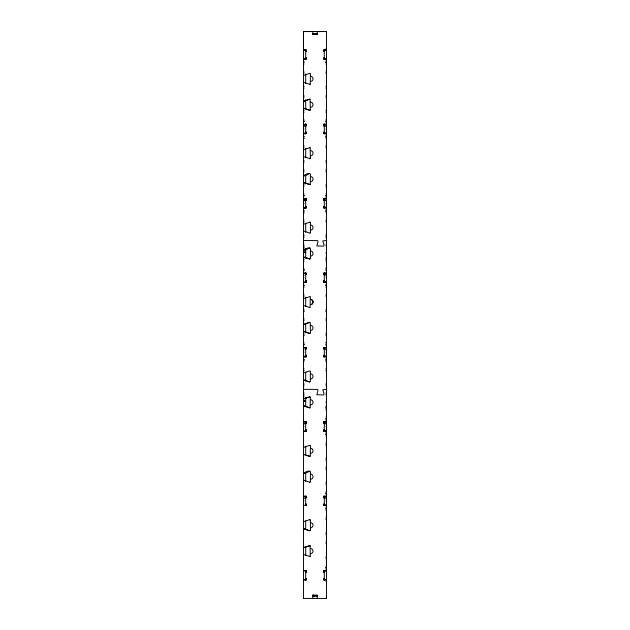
<?xml version="1.0" encoding="UTF-8"?>
<svg xmlns="http://www.w3.org/2000/svg" width="630" height="630" viewBox="0 0 630 630"><rect width="100%" height="100%" fill="white"/><g stroke="black" fill="none" stroke-linecap="round" stroke-linejoin="round"><path stroke-width="0.94" d="M303.471 505.276L306.448 505.567L306.448 504.087L305.7 504.087M326.529 598.5L326.529 31.5L303.471 31.524L303.471 49.92L306.448 49.92L306.448 51.408L305.7 51.408M323.552 206.53L324.3 206.53L323.552 206.49L323.552 208.018L326.529 208.026L326.529 207.404M310.243 84.144L310.409 73.97L309.944 73.277M310.078 99.249L310.33 109.919M310.243 158.547L310.409 158.036M310.243 184.448L310.409 174.266C309.409 170.588 295.73 180.463 309.669 173.565M310.133 233.053L310.409 232.439M310.243 258.843L310.409 258.339M310.078 307.495L310.33 296.825M310.078 333.396L310.409 332.734M310.33 381.615L310.33 371.22M310.078 407.799L310.33 397.12M309.873 445.245L310.409 445.938L310.243 456.144M309.873 471.185C295.62 477.949 309.425 468.24 310.409 471.901L310.33 481.911M310.243 530.539L310.409 530.035M310.243 556.44L310.133 545.682M310.401 158.209L310.133 147.79M310.409 530.137L310.409 520.364L309.944 519.671M310.33 481.871L309.802 482.304M310.362 530.303L309.669 530.775L303.684 528.72L309.669 530.775M310.33 109.88L309.802 110.313M310.243 84.105L309.732 84.42M309.732 456.372L303.684 454.285L309.669 456.419L310.243 456.104M310.133 158.618L303.684 156.689M310.133 184.519L303.684 182.629L310.007 184.598M310.133 556.51L303.684 554.581M310.078 158.658L309.669 158.823M310.078 258.962L303.684 257.024L309.669 259.119M309.944 233.132L303.684 231.084M309.944 407.862L303.684 405.822M309.669 99.123L303.684 101.257L309.873 99.193M303.684 149.759L309.669 147.625L310.243 147.94M303.684 224.154L310.007 222.146M303.684 298.557L310.078 296.58M309.669 322.363L303.684 324.458L309.669 322.324L310.243 322.639L310.409 332.774M309.669 396.758L303.684 398.853L310.078 396.884M303.684 521.75L309.669 519.616L310.243 519.931M309.669 545.517L303.684 547.651L310.196 545.777M303.684 305.487L309.873 307.55M309.873 333.451L303.684 331.419M309.732 110.281L303.684 108.226L309.669 110.321M309.732 381.977L303.684 379.921M309.732 407.917L303.684 405.783M309.732 482.273L303.684 480.178M303.684 82.286L309.732 84.381M303.888 395.837L303.471 395.837M303.471 31.563L312.827 31.563M317.173 31.563L326.529 31.563M312.827 33.752L317.173 33.752M312.827 31.524L312.827 34.453L314.315 34.414L314.315 33.673M315.685 33.673L315.685 34.453L317.173 34.414L317.173 31.524M312.827 34.453L314.315 34.453M315.685 34.453L317.173 34.453M325.978 48.518L326.529 48.518M326.529 49.92L323.552 49.88L323.552 51.408L324.3 51.408M303.471 50.006L305.7 49.951M324.3 49.951L326.529 50.006M303.471 50.227L305.7 50.227M324.3 50.227L326.529 50.227M305.7 57.732L306.448 57.692L306.448 59.22L303.471 59.181M324.3 57.732L323.552 57.692L323.552 59.22L326.529 59.181M303.471 58.362L304.022 58.362M305.282 58.362L305.7 58.362M324.3 58.362L324.718 58.362M325.978 58.362L326.529 58.362M303.471 59.062L304.022 59.062M305.282 59.062L305.7 59.062M324.3 59.062L324.718 59.062M325.978 59.062L326.529 59.062M303.471 59.307L305.7 59.251M324.3 59.307L326.529 59.251M325.978 60.779L326.529 60.779M303.471 61.874L304.022 61.874M325.978 61.874L326.529 61.874M303.471 62.016L304.022 62.016M325.978 62.016L326.529 62.016M325.978 62.575L326.529 62.575M303.471 62.764L304.022 62.764M325.978 62.764L326.529 62.764M303.471 64.142L304.022 64.11M325.978 64.11L326.529 64.142M303.471 71.08L304.022 71.08M303.471 72.434L304.022 72.434M325.978 72.434L326.529 72.434M303.471 73.174L304.022 73.174M325.978 73.174L326.529 73.174M303.471 86.184L304.022 86.184M325.978 86.184L326.529 86.184M303.471 86.924L304.022 86.924M325.978 86.924L326.529 86.924M303.471 88.31L304.022 88.279M325.978 88.31L326.529 88.31M303.471 95.248L304.022 95.248M325.978 95.217L326.529 95.217M303.471 96.603L304.022 96.603M325.978 96.603L326.529 96.603M303.471 97.343L304.022 97.343M325.978 97.343L326.529 97.343M303.471 110.352L304.022 110.352M325.978 110.352L326.529 110.352M303.471 111.093L304.022 111.093M325.978 111.093L326.529 111.093M303.471 112.479L304.022 112.479M325.978 112.479L326.529 112.447M303.471 119.416L304.022 119.385M325.978 119.416L326.529 119.416M303.471 120.763L304.022 120.763M325.978 120.763L326.529 120.763M303.471 120.952L304.022 120.952M325.978 120.952L326.529 120.952M303.471 121.511L304.022 121.511M325.978 121.511L326.529 121.511M303.471 121.653L304.022 121.653M325.978 121.653L326.529 121.653M325.978 122.905L326.529 122.905M303.471 124.315L306.448 124.275L306.448 125.803L305.7 125.803L306.448 125.764M326.529 124.275L323.552 124.315L323.552 125.803L324.3 125.803L323.552 125.764M303.471 124.464L305.7 124.464M324.3 124.354L326.529 124.464M303.471 125.165L304.022 125.165M305.282 125.165L305.7 125.165M324.3 125.165L324.718 125.165M325.978 125.165L326.529 125.165M303.471 125.984L305.7 125.984M324.3 125.984L326.529 125.984M303.471 126.732L304.022 126.732M325.978 126.732L326.529 126.732M303.471 128.961L304.022 128.961M325.978 128.961L326.529 128.961M305.7 132.127L306.448 132.087L306.448 133.615L303.471 133.615M324.3 132.087L323.552 132.127L323.552 133.615L326.529 133.654L325.978 133.702M303.471 132.765L304.022 132.765M305.282 132.765L305.7 132.765M324.3 132.765L326.529 132.765M303.471 133.465L304.022 133.465M305.282 133.465L305.7 133.465M324.3 133.465L324.718 133.465M325.978 133.465L326.529 133.465M303.471 133.702L305.7 133.702M324.3 133.702L324.718 133.702M325.978 135.19L326.529 135.19M303.471 136.269L304.022 136.269M325.978 136.269L326.529 136.269M303.471 136.419L304.022 136.419M325.978 136.419L326.529 136.419M325.978 136.97L326.529 136.97M303.471 137.159L304.022 137.159M325.978 137.159L326.529 137.159M303.471 145.483L304.022 145.483M303.471 146.829L304.022 146.829M325.978 146.829L326.529 146.829M303.471 147.577L304.022 147.577M325.978 147.577L326.529 147.577M303.471 160.579L304.022 160.579M325.978 160.579L326.529 160.579M303.471 161.327L304.022 161.327M325.978 161.327L326.529 161.327M303.471 162.713L304.022 162.682M325.978 162.713L326.529 162.682M303.471 169.651L304.022 169.651M303.471 170.998L304.022 170.998M325.978 170.998L326.529 170.998M303.471 171.746L304.022 171.746M325.978 171.746L326.529 171.746M303.471 184.748L304.022 184.748M325.978 184.748L326.529 184.748M303.471 185.496L304.022 185.496M325.978 185.496L326.529 185.496M303.471 186.874L304.022 186.874M325.978 186.842L326.529 186.842M303.471 193.812L304.022 193.812M325.978 193.78L326.529 193.78M303.471 195.166L304.022 195.166M325.978 195.166L326.529 195.166M303.471 195.355L304.022 195.355M325.978 195.355L326.529 195.355M303.471 195.906L304.022 195.906M325.978 195.906L326.529 195.906M303.471 196.056L304.022 196.056M325.978 196.056L326.529 196.056M303.471 198.678L306.448 198.718M323.552 198.718L326.529 198.749M303.471 198.859L305.7 198.859M324.3 198.804L324.718 198.804M325.978 198.804L326.529 198.859M303.471 199.56L304.022 199.56M305.282 199.56L305.7 199.56M324.3 199.56L324.718 199.56M325.978 199.56L326.529 199.56M305.7 200.206L306.448 200.167M323.552 200.167L324.3 200.206M303.471 200.387L305.7 200.387M324.3 200.387L326.529 200.387M303.471 201.127L304.022 201.127M325.978 201.127L326.529 201.127M303.471 203.364L304.022 203.364M325.978 203.364L326.529 203.364M306.448 206.49L305.7 206.49L306.448 206.53L306.448 208.018L303.471 208.018M303.471 207.16L304.022 207.16M305.282 207.16L305.7 207.16M324.3 207.168L326.529 207.168M303.471 207.868L304.022 207.868M305.282 207.868L305.7 207.868M324.3 207.868L324.718 207.868M325.978 207.868L326.529 207.868M303.471 208.105L305.7 208.105M325.978 209.514L326.529 209.514M303.471 210.672L304.022 210.672M325.978 210.672L326.529 210.672M303.471 210.814L304.022 210.814M325.978 210.814L326.529 210.814M325.978 211.373L326.529 211.373M303.471 211.562L304.022 211.562M325.978 211.562L326.529 211.562M303.471 219.878L304.022 219.878M325.978 219.878L326.529 219.878M303.471 221.232L304.022 221.232M325.978 221.232L326.529 221.232M303.471 221.973L304.022 221.973M325.978 221.973L326.529 221.973M303.471 234.982L304.022 234.982M325.978 234.982L326.529 234.982M303.471 235.73L304.022 235.73M325.978 235.73L326.529 235.73M303.471 237.077L304.022 237.077M325.978 237.077L326.529 237.077M303.471 237.108L304.022 237.108M325.978 237.108L326.529 237.108M303.471 240.55L317.528 240.581L318.048 241.424L316.866 245.952L323.395 246.157L324.135 245.322L322.812 240.92L326.529 240.55M303.471 244.046L304.022 244.046M303.471 245.401L304.022 245.401M325.978 245.401L326.529 245.401M303.471 246.141L304.022 246.141M325.978 246.141L326.529 246.141M303.471 247.039L304.022 247.039M303.471 248L304.022 248L303.605 248M303.471 251.685L305.7 251.685M303.471 252.646L305.7 252.646M325.978 252.646L326.529 252.646M325.978 253.607L326.529 253.607M325.978 257.292L326.529 257.3M325.978 258.253L326.529 258.253M303.471 259.15L304.022 259.15M325.978 259.15L326.529 259.15M303.471 259.891L304.022 259.891M325.978 259.891L326.529 259.891M303.471 261.277L304.022 261.245M325.978 261.245L326.529 261.245M325.978 268.183L326.529 268.183M303.471 268.215L304.022 268.215M325.978 268.215L326.529 268.215M303.471 269.569L304.022 269.569M325.978 269.569L326.529 269.569M303.471 269.75L304.022 269.75M303.471 270.309L304.022 270.309M325.978 270.309L326.529 270.309M303.471 270.451L304.022 270.451M325.978 270.451L326.529 270.451M303.471 273.113L306.448 273.073L306.448 274.601L305.7 274.562M326.529 273.152L323.552 273.073L323.552 274.601M303.471 273.262L305.7 273.262M324.3 273.207L326.529 273.262M303.471 273.963L304.022 273.963M305.282 273.963L305.7 273.963M324.3 273.963L324.718 273.963M325.978 273.963L326.529 273.963M323.552 274.562L324.3 274.601M324.3 274.782L326.529 274.782M303.471 275.53L304.022 275.53M325.978 275.53L326.529 275.53M303.471 277.759L304.022 277.759M325.978 277.759L326.529 277.759M305.7 280.885L306.448 280.885L306.448 282.413L303.471 282.374M324.3 280.885L323.552 280.885L323.552 282.413L326.529 282.453M305.7 280.925L306.448 280.925M323.552 280.925L324.3 280.925M303.471 281.563L304.022 281.563M305.282 281.563L305.7 281.563M324.3 281.563L326.529 281.563M303.471 282.264L304.022 282.264M305.282 282.264L305.7 282.264M324.3 282.264L324.718 282.264M325.978 282.264L326.529 282.264M303.471 282.5L305.7 282.5M324.3 282.5L324.718 282.5M325.978 282.5L326.529 282.5M325.978 283.988L326.529 283.988M303.471 285.067L304.022 285.067M325.978 285.067L326.529 285.067M325.978 285.217L326.529 285.217M303.471 285.319L304.022 285.319M303.471 285.768L304.022 285.768M325.978 285.768L326.529 285.768M325.978 285.957L326.529 285.957M303.471 286.059L304.022 286.059M325.978 287.311L326.529 287.311M303.471 287.445L304.022 287.445M325.978 294.249L326.529 294.281M303.471 294.383L304.022 294.383M303.471 295.73L304.022 295.73M325.978 295.627L326.529 295.627M325.978 296.376L326.529 296.376M303.471 296.478L304.022 296.478M303.471 309.385L304.022 309.385M325.978 309.385L326.529 309.385M303.471 310.125L304.022 310.125M325.978 310.125L326.529 310.125M303.471 311.48L304.022 311.48M325.978 311.48L326.529 311.48M303.471 311.511L304.022 311.511M325.978 311.511L326.529 311.511M303.471 318.449L304.022 318.449M325.978 318.449L326.529 318.418M303.471 319.796L304.022 319.796M325.978 319.796L326.529 319.796M303.471 320.544L304.022 320.544M325.978 320.544L326.529 320.544M303.471 333.546L304.022 333.546M325.978 333.546L326.529 333.546M303.471 334.294L304.022 334.294M325.978 334.294L326.529 334.294M325.978 342.586L326.529 342.586M303.471 342.61L304.022 342.61M325.978 342.61L326.529 342.61M303.471 343.964L304.022 343.964M325.978 343.964L326.529 343.964M303.471 344.153L304.022 344.153M303.471 344.712L304.022 344.712M325.978 344.712L326.529 344.712M303.471 344.854L304.022 344.854M325.978 344.854L326.529 344.854M303.471 347.476L306.448 347.516L306.448 349.004L305.7 348.965M326.529 347.547L323.552 347.516L323.552 349.004L324.3 349.004M303.471 347.658L305.7 347.658M324.3 347.602L326.529 347.658M303.471 348.358L304.022 348.358M305.282 348.358L305.7 348.358M324.3 348.358L324.718 348.358M325.978 348.358L326.529 348.358M324.3 349.185L326.529 349.185M303.471 349.926L304.022 349.926M325.978 349.926L326.529 349.926M303.471 352.162L304.022 352.162M325.978 352.162L326.529 352.162M305.7 355.328L306.448 355.288L306.448 356.808L303.471 356.808M324.3 355.328L323.552 355.288L323.552 356.808L326.529 356.903M303.471 355.966L304.022 355.966M305.282 355.966L305.7 355.966M324.3 355.966L326.529 355.966M303.471 356.777L306.448 356.777M323.552 356.777L326.529 356.667M325.978 358.391L326.529 358.391M303.471 359.47L304.022 359.47M325.978 359.47L326.529 359.47M303.471 359.612L304.022 359.612M325.978 359.612L326.529 359.612M303.471 360.171L304.022 360.171M325.978 360.171L326.529 360.171M303.471 360.36L304.022 360.36M325.978 360.36L326.529 360.36M303.471 361.707L304.022 361.707M325.978 361.707L326.529 361.707M303.471 368.676L304.022 368.676M325.978 368.644L326.529 368.644M303.471 370.03L304.022 370.03M325.978 370.03L326.529 370.03M303.471 370.771L304.022 370.771M325.978 370.771L326.529 370.771M303.471 383.78L304.022 383.78M325.978 383.78L326.529 383.78M303.471 384.528L304.022 384.528M325.978 384.528L326.529 384.528M303.471 385.906L304.022 385.906M325.978 385.906L326.529 385.906M303.471 389.348L317.528 389.379L318.055 390.183L316.866 394.75L323.395 394.955L324.135 394.167L322.812 389.718L326.529 389.348M303.471 392.844L304.022 392.844M325.978 392.844L326.529 392.813M303.471 394.199L304.022 394.199M325.978 394.199L326.529 394.199M303.471 394.939L304.022 394.939M325.978 394.939L326.529 394.939M303.471 396.798L304.022 396.798M303.471 400.483L305.7 400.483M303.471 401.412L305.7 401.412L303.605 401.444M326.529 401.444L325.978 401.444M325.978 402.405L326.529 402.405M325.978 406.098L326.529 406.098M326.529 407.051L325.978 407.051L326.395 407.051M325.978 407.949L326.529 407.949M325.978 408.689L326.529 408.689M325.978 410.043L326.529 410.043M325.978 417.013L326.529 417.013M325.978 418.367L326.529 418.367M325.978 418.548L326.529 418.548M325.978 419.108L326.529 419.108M325.978 419.249L326.529 419.249M325.978 420.438L326.529 420.43M306.448 421.872L303.471 421.872L306.448 421.911L306.448 423.399L305.7 423.399M323.552 421.872L326.529 421.88L323.552 421.911L323.552 423.399L324.3 423.399M324.3 422.061L324.718 422.061M325.978 422.061L326.529 422.061M324.3 422.762L324.718 422.762M325.978 422.762L326.529 422.762M303.471 423.588L305.7 423.588M324.3 423.588L326.529 423.588M303.471 424.329L304.022 424.329M325.978 424.329L326.529 424.329M303.471 426.557L304.022 426.557M325.978 426.557L326.529 426.557M305.7 429.723L306.448 429.684L306.448 431.211L303.471 431.211M324.3 429.684L323.552 429.723L323.552 431.211L326.529 431.227M324.3 430.361L326.529 430.361M324.3 431.062L324.718 431.062M325.978 431.062L326.529 431.062M303.471 431.172L306.448 431.172M323.552 431.172L326.529 431.172M325.978 432.716L326.529 432.7M325.978 433.865L326.529 433.865M325.978 434.015L326.529 434.015M325.978 434.574L326.529 434.574M325.978 434.755L326.529 434.755M325.978 436.141L326.529 436.141M325.978 443.079L326.529 443.048M325.978 444.426L326.529 444.426M325.978 445.174L326.529 445.174M325.978 458.183L326.529 458.183M325.978 458.923L326.529 458.923M325.978 460.278L326.529 460.278M325.978 467.216L326.529 467.247M325.978 468.594L326.529 468.594M325.978 469.342L326.529 469.342M325.978 482.352L326.529 482.352M325.978 483.092L326.529 483.092M325.978 484.478L326.529 484.478M325.978 491.384L326.529 491.384M325.978 492.762L326.529 492.762M325.978 492.951L326.529 492.951M325.978 493.51L326.529 493.51M325.978 493.652L326.529 493.652M325.978 494.826L326.529 494.826M303.471 496.275L306.448 496.275L306.448 497.802L305.7 497.763M303.471 496.314L306.448 496.314M323.552 496.314L326.529 496.33L323.552 496.275L323.552 497.802L324.3 497.763M324.3 496.456L324.718 496.456M325.978 496.456L326.529 496.456M324.3 497.157L324.718 497.157M325.978 497.157L326.529 497.157M303.471 497.983L305.7 497.983M324.3 497.983L326.529 497.983M303.471 498.732L304.022 498.732M325.978 498.732L326.529 498.732M303.471 500.96L304.022 500.96M325.978 500.96L326.529 500.96M324.3 504.087L323.552 504.126L323.552 505.606L326.529 505.575L326.529 570.709L325.978 570.725M324.3 504.764L326.529 504.764M324.3 505.465L324.718 505.465M325.978 505.465L326.529 505.465M325.978 505.622L326.529 505.622M325.978 507.111L326.529 507.103M325.978 508.268L326.529 508.268M325.978 508.41L326.529 508.41M325.978 508.969L326.529 508.969M325.978 509.158L326.529 509.158M325.978 510.505L326.529 510.505M325.978 517.443L326.529 517.443M325.978 518.829L326.529 518.829M325.978 519.569L326.529 519.569M325.978 532.578L326.529 532.578M325.978 533.327L326.529 533.327M325.978 534.705L326.529 534.673M325.978 541.642L326.529 541.642M325.978 542.997L326.529 542.997M325.978 543.737L326.529 543.737M325.978 556.747L326.529 556.747M325.978 557.495L326.529 557.495M325.978 558.841L326.529 558.873M325.978 565.779L326.529 565.779M325.978 567.165L326.529 567.165M325.978 567.346L326.529 567.346M325.978 567.906L326.529 567.906M325.978 568.047L326.529 568.047M325.978 569.229L326.529 569.236M303.471 570.67L306.448 570.709M323.552 570.709L326.529 570.678M303.471 570.725L305.7 570.725M324.3 570.725L324.718 570.725M324.3 570.859L324.718 570.859M325.978 570.859L326.529 570.859M324.3 571.56L324.718 571.56M325.978 571.56L326.529 571.56M305.7 572.158L306.448 572.158M323.552 572.158L324.3 572.158M305.7 572.197L306.448 572.197L306.448 570.67M324.3 572.197L323.552 572.197L323.552 570.67M305.7 578.482L306.448 578.521L306.448 580.01L303.471 580.025M324.3 578.521L323.552 578.482L323.552 580.01L326.529 580.025M303.471 579.702L305.7 579.702M324.3 579.702L326.529 579.702M325.978 581.498L326.529 581.514M312.827 598.5L312.827 595.114L314.315 595.114L314.315 595.893M314.315 595.854L317.173 595.114L317.173 598.5M312.827 595.153L314.315 595.153M315.685 595.153L317.173 595.153M312.827 596.208L317.173 596.208M303.471 598.437L326.529 598.437M309.802 247.936C295.887 254.693 309.023 245.259 310.409 248.637L310.409 258.379M309.873 370.889L303.684 372.913M309.873 73.293L303.684 75.317M309.873 222.051L310.409 222.736L310.409 232.478M309.944 445.308L303.684 447.316M303.684 331.388L309.669 333.522M303.684 379.882L309.669 382.016M324.3 49.447L324.3 59.519M324.3 123.756L324.3 133.914M324.3 198.111L324.3 208.231M324.3 272.459L324.3 282.594M324.3 347.413L324.3 356.871M324.3 421.746L324.3 431.211M324.3 496.094L324.3 505.575M324.3 570.449L324.3 580.584M323.552 198.678L323.552 200.206M306.448 198.678L306.448 200.206M305.7 49.447L305.7 59.519M305.7 73.923L305.7 83.514M305.7 99.611L305.7 109.604M305.7 123.756L305.7 133.914M305.7 148.326L305.7 157.917M305.7 174.408L305.7 183.999M305.7 198.111L305.7 208.231M305.7 223.272L305.7 232.312M305.7 248.692L305.7 258.402M305.7 272.459L305.7 282.594M305.7 297.21L305.7 306.739M305.7 323.206L305.7 332.798M305.7 347.413L305.7 356.871M305.7 372.039L305.7 381.111M305.7 397.491L305.7 406.838M305.7 421.777L305.7 431.211M305.7 446.284L305.7 455.025M305.7 472.5L305.7 481.241M305.7 496.094L305.7 505.567M305.7 520.679L305.7 529.42M305.7 546.895L305.7 555.636M305.7 570.441L305.7 580.577M303.471 31.5L303.471 598.5M310.409 150.617A2.607 2.607 0 0 1 313.016 153.224A2.607 2.607 0 0 1 310.409 155.823M310.409 102.123A2.607 2.607 0 0 1 313.016 104.722A2.607 2.607 0 0 1 310.409 107.328M310.409 76.222A2.607 2.607 0 0 1 313.016 78.821A2.607 2.607 0 0 1 310.409 81.428M310.409 224.997A2.607 2.607 0 0 1 313.016 227.603A2.607 2.607 0 0 1 310.409 230.202M310.409 176.518A2.607 2.607 0 0 1 313.016 179.125A2.607 2.607 0 0 1 310.409 181.724M310.409 373.795A2.607 2.607 0 0 1 313.016 376.401A2.607 2.607 0 0 1 310.409 379M310.409 325.3A2.607 2.607 0 0 1 313.016 327.899A2.607 2.607 0 0 1 310.409 330.506M310.409 299.4A2.607 2.607 0 0 1 313.016 301.998A2.607 2.607 0 0 1 310.409 304.621M310.409 304.605A2.607 2.607 0 0 0 313.016 301.998A2.607 2.607 0 0 0 310.409 299.415M310.409 250.921A2.607 2.607 0 0 1 313.016 253.52A2.607 2.607 0 0 1 310.409 256.127M310.409 548.51A2.607 2.607 0 0 1 313.016 551.116A2.607 2.607 0 0 1 310.409 553.723M310.409 522.616A2.607 2.607 0 0 1 313.016 525.215A2.607 2.607 0 0 1 310.409 527.822M310.409 474.114A2.607 2.607 0 0 1 313.016 476.721A2.607 2.607 0 0 1 310.409 479.32M310.409 448.213A2.607 2.607 0 0 1 313.016 450.82A2.607 2.607 0 0 1 310.409 453.419M310.409 399.711A2.607 2.607 0 0 1 313.016 402.318A2.607 2.607 0 0 1 310.409 404.925M326.529 71.048L325.978 71.048L326.529 71.08M304.022 138.513L303.471 138.513L304.022 138.545M326.529 138.513L325.978 138.513L326.529 138.545M326.529 145.451L325.978 145.451L326.529 145.483M326.529 169.62L325.978 169.62L326.529 169.651M326.529 197.3L325.978 197.3L326.529 197.316M304.022 212.909L303.471 212.909L304.022 212.94M326.529 212.909L325.978 212.909L326.529 212.94M326.529 244.015L325.978 244.015L326.529 244.046M304.022 335.648L303.471 335.648L304.022 335.672M326.529 335.648L325.978 335.648L326.529 335.672"/></g></svg>
